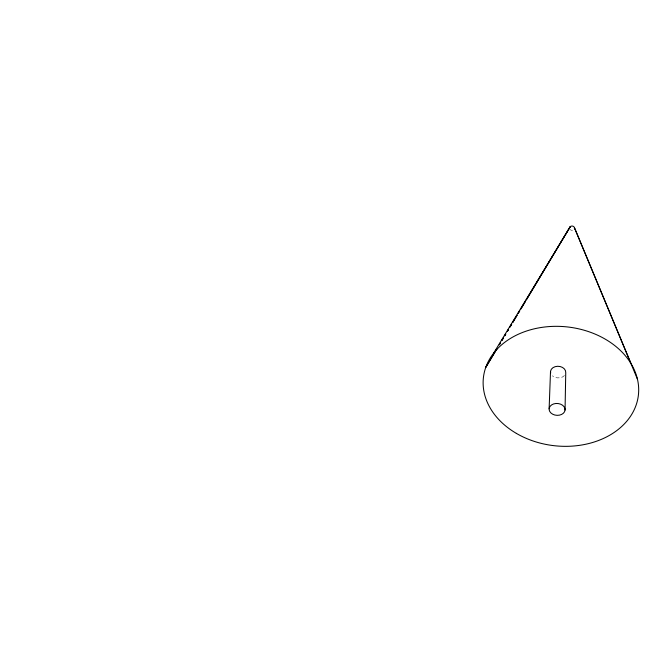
<?xml version="1.0" encoding="UTF-8"?>
<svg xmlns="http://www.w3.org/2000/svg" width="672" height="672" viewBox="0 0 672 672"><rect width="100%" height="100%" fill="white"/><g stroke="black" fill="none" stroke-linecap="round" stroke-linejoin="round"><path stroke-width="0.5" stroke-dasharray="3.36 2.52" d="M572.536 230.244A2.495 2.125 2.1 0 1 570.167 229.572M564.463 375.53A7.644 5.83 3.4 0 1 552.401 375.824"/><path stroke-width="1.01" d="M565.051 410.054A7.988 5.939 4 0 0 553.585 403.948A7.988 5.939 4 0 0 552.628 414.187A7.988 5.939 4 0 0 565.051 410.054L565.748 372.7A7.644 5.83 3.4 0 0 557.634 366.274A7.644 5.83 3.4 0 0 550.645 373.078M549.125 408.786L550.511 371.557M497.129 348.44L485.822 367.256L497.112 348.44M501.976 340.368L503.588 337.68L501.942 340.376M505.747 334.102L504.664 335.891L505.705 334.102M510.048 326.928L511.669 324.24L510.006 326.936M518.129 313.488L519.742 310.8M525.126 301.837L520.817 309.011L525.05 301.854M518.062 313.496L519.674 310.808M493.66 353.144L570.343 226.573L526.201 300.048L569.646 227.489A2.495 2.125 2.1 0 1 572.788 226.145A2.495 2.125 2.1 0 1 574.392 228.841M630.983 363.56L574.459 227.749L637.434 379.134M500.363 343.056L499.288 344.854L500.329 343.064M508.435 329.616L507.36 331.414L508.393 329.624M517.045 315.286L512.744 322.451L516.986 315.286M516.34 433.373A77.977 59.741 6.4 0 0 638.4 395.069A77.977 59.741 6.4 0 0 527.99 330.548A77.977 59.741 6.4 0 0 516.34 433.373"/></g></svg>
